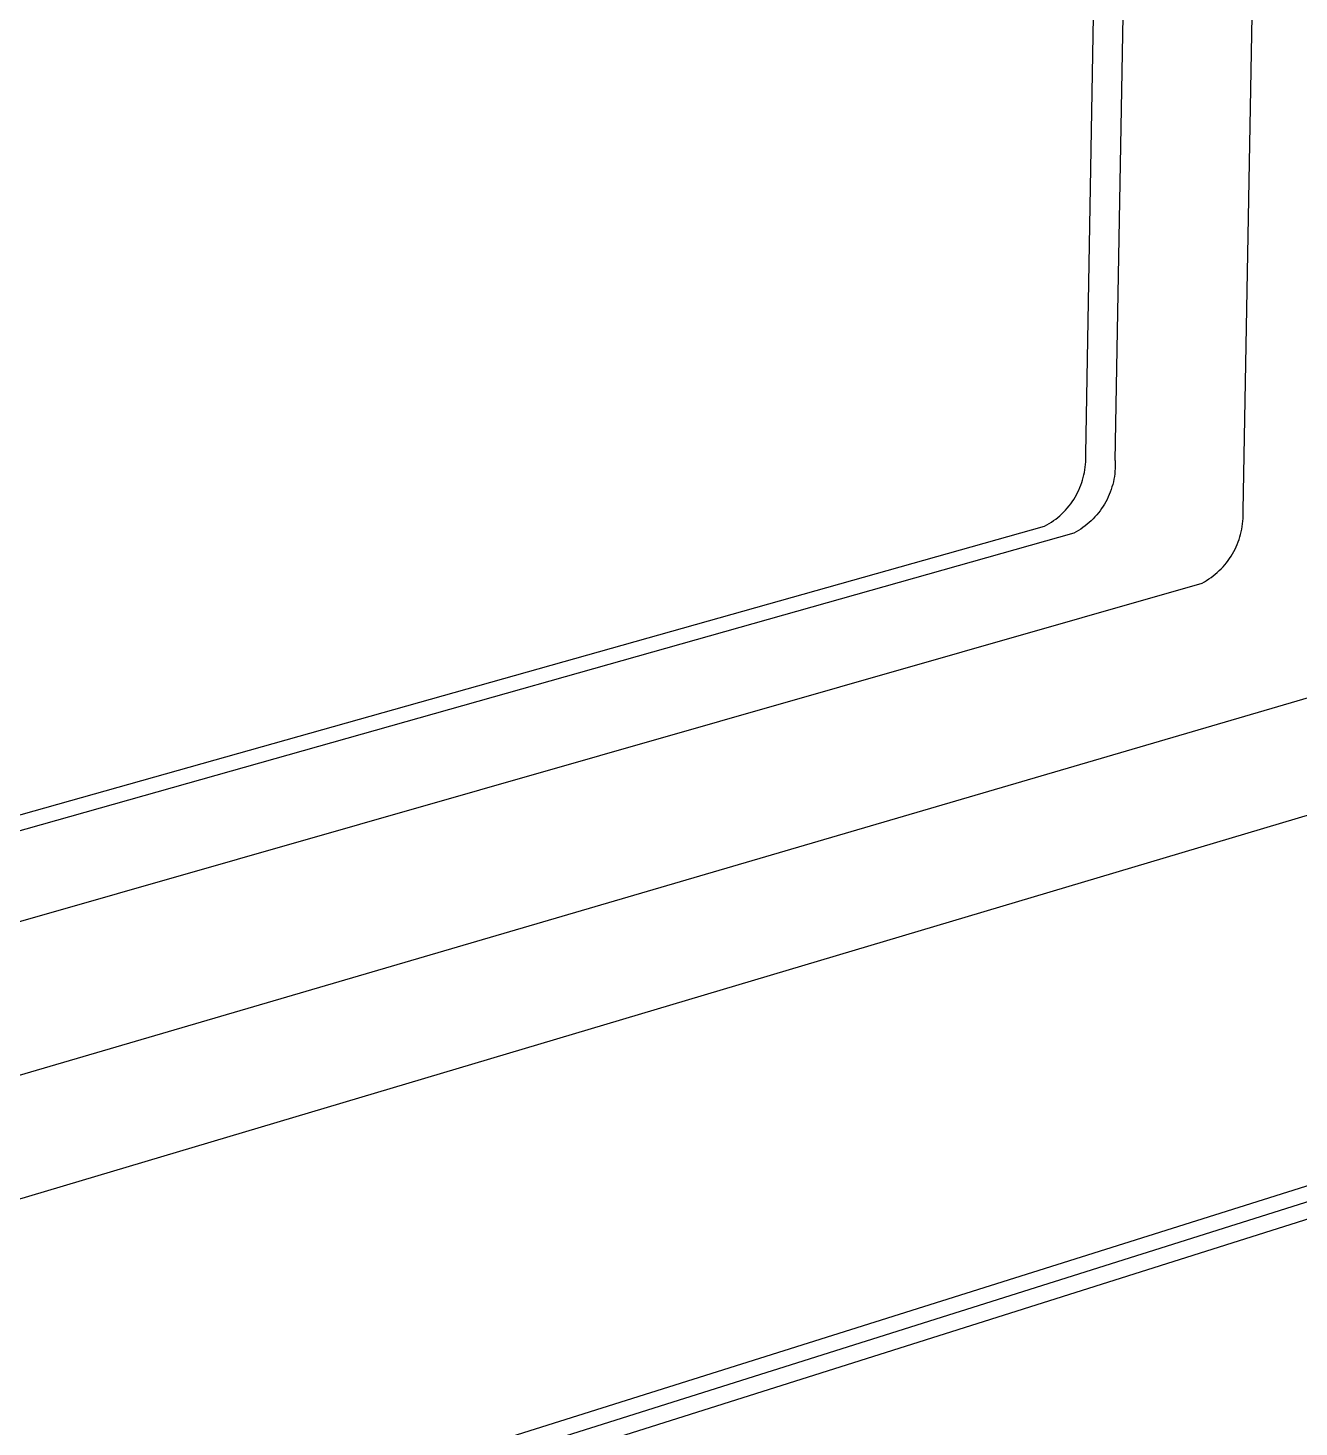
# Model space of a CAD drawing. Header units: millimetres. Extents: x -573 to 3430, y 0 to 3769.
# Drawn here: x 1614.47 to 1646.4, y 269.02 to 304.16 of the extents above; entities that cross this region are included whole.
import ezdxf

# ---------------------------------------------------------------- set-up
doc = ezdxf.new("R2010")
doc.units = ezdxf.units.MM
doc.layers.add('01 Basic thick', color=7, linetype='Continuous', lineweight=35)

msp = doc.modelspace()

# ---------------------------------------------------------------- linework, layer by layer
at = {"layer": '01 Basic thick', "lineweight": -3}
for p, q in [((1839.818, 335.619), (1560.049, 247.367)), ((1840.007, 335.393), (1560.294, 246.942)), ((1834.781, 334.295), (1573.54, 252.074)), ((1644.991, 292.038), (1645.718, 330.809)), ((1641.04, 293.466), (1641.672, 329.158)), ((1641.778, 293.295), (1642.417, 329.025)), ((1641.043, 293.399), (1641.04, 293.466)), ((1641.02, 293.064), (1641.029, 293.131)), ((1641.029, 293.131), (1641.036, 293.198)), ((1641.036, 293.198), (1641.041, 293.265)), ((1641.041, 293.265), (1641.043, 293.332)), ((1641.043, 293.332), (1641.043, 293.399)), ((1641.778, 293.295), (1641.781, 293.228)), ((1641.781, 293.161), (1641.779, 293.094)), ((1641.781, 293.228), (1641.781, 293.161)), ((1640.941, 292.739), (1640.961, 292.803)), ((1640.961, 292.803), (1640.979, 292.867)), ((1640.979, 292.867), (1640.995, 292.933)), ((1640.995, 292.933), (1641.009, 292.998)), ((1641.009, 292.998), (1641.02, 293.064)), ((1641.734, 292.762), (1641.718, 292.696)), ((1641.747, 292.827), (1641.734, 292.762)), ((1641.759, 292.893), (1641.747, 292.827)), ((1641.768, 292.96), (1641.759, 292.893)), ((1641.774, 293.027), (1641.768, 292.96)), ((1641.779, 293.094), (1641.774, 293.027)), ((1640.773, 292.374), (1640.806, 292.432)), ((1640.806, 292.432), (1640.837, 292.492)), ((1640.837, 292.492), (1640.866, 292.552)), ((1640.866, 292.552), (1640.893, 292.614)), ((1640.893, 292.614), (1640.918, 292.676)), ((1640.918, 292.676), (1640.941, 292.739)), ((1641.632, 292.442), (1641.605, 292.38)), ((1641.657, 292.504), (1641.632, 292.442)), ((1641.68, 292.568), (1641.657, 292.504)), ((1641.7, 292.632), (1641.68, 292.568)), ((1641.718, 292.696), (1641.7, 292.632)), ((1640.534, 292.051), (1640.578, 292.102)), ((1640.578, 292.102), (1640.621, 292.153)), ((1640.621, 292.153), (1640.662, 292.206)), ((1640.662, 292.206), (1640.701, 292.261)), ((1640.701, 292.261), (1640.738, 292.317)), ((1640.738, 292.317), (1640.773, 292.374)), ((1641.44, 292.089), (1641.4, 292.034)), ((1641.477, 292.145), (1641.44, 292.089)), ((1641.512, 292.202), (1641.477, 292.145)), ((1641.545, 292.26), (1641.512, 292.202)), ((1641.576, 292.32), (1641.545, 292.26)), ((1641.605, 292.38), (1641.576, 292.32)), ((1640.063, 291.677), (1640.121, 291.711)), ((1640.121, 291.711), (1640.177, 291.747)), ((1640.177, 291.747), (1640.233, 291.785)), ((1640.233, 291.785), (1640.287, 291.825)), ((1640.287, 291.825), (1640.339, 291.867)), ((1640.339, 291.867), (1640.39, 291.91)), ((1640.39, 291.91), (1640.44, 291.956)), ((1640.44, 291.956), (1640.487, 292.003)), ((1640.487, 292.003), (1640.534, 292.051)), ((1641.128, 291.738), (1641.077, 291.694)), ((1641.178, 291.783), (1641.128, 291.738)), ((1641.226, 291.83), (1641.178, 291.783)), ((1641.272, 291.879), (1641.226, 291.83)), ((1641.317, 291.929), (1641.272, 291.879)), ((1641.359, 291.981), (1641.317, 291.929)), ((1641.4, 292.034), (1641.359, 291.981)), ((1644.971, 291.638), (1644.98, 291.704)), ((1644.98, 291.704), (1644.987, 291.771)), ((1644.987, 291.771), (1644.991, 291.837)), ((1644.993, 291.971), (1644.991, 292.038)), ((1644.991, 291.837), (1644.993, 291.904)), ((1644.993, 291.904), (1644.993, 291.971)), ((1599.979, 280.363), (1640.004, 291.645)), ((1640.742, 291.472), (1600.723, 280.165)), ((1640.004, 291.645), (1640.063, 291.677)), ((1640.801, 291.504), (1640.742, 291.472)), ((1640.859, 291.539), (1640.801, 291.504)), ((1640.915, 291.575), (1640.859, 291.539)), ((1640.971, 291.613), (1640.915, 291.575)), ((1641.025, 291.653), (1640.971, 291.613)), ((1641.077, 291.694), (1641.025, 291.653)), ((1644.893, 291.313), (1644.913, 291.377)), ((1644.913, 291.377), (1644.931, 291.441)), ((1644.931, 291.441), (1644.947, 291.506)), ((1644.947, 291.506), (1644.96, 291.572)), ((1644.96, 291.572), (1644.971, 291.638)), ((1644.726, 290.948), (1644.759, 291.006)), ((1644.759, 291.006), (1644.79, 291.066)), ((1644.79, 291.066), (1644.819, 291.126)), ((1644.819, 291.126), (1644.846, 291.187)), ((1644.846, 291.187), (1644.87, 291.25)), ((1644.87, 291.25), (1644.893, 291.313)), ((1644.488, 290.625), (1644.532, 290.675)), ((1644.532, 290.675), (1644.575, 290.727)), ((1644.575, 290.727), (1644.616, 290.78)), ((1644.616, 290.78), (1644.654, 290.835)), ((1644.654, 290.835), (1644.691, 290.891)), ((1644.691, 290.891), (1644.726, 290.948)), ((1644.077, 290.284), (1644.134, 290.32)), ((1644.134, 290.32), (1644.189, 290.358)), ((1644.189, 290.358), (1644.242, 290.399)), ((1644.242, 290.399), (1644.295, 290.44)), ((1644.295, 290.44), (1644.345, 290.484)), ((1644.345, 290.484), (1644.395, 290.529)), ((1644.395, 290.529), (1644.442, 290.577)), ((1644.442, 290.577), (1644.488, 290.625)), ((1656.379, 290.189), (1584.381, 269.102)), ((1599.633, 277.523), (1643.961, 290.218)), ((1643.961, 290.218), (1644.02, 290.25)), ((1644.02, 290.25), (1644.077, 290.284)), ((1583.728, 265.642), (1653.498, 286.442))]:
    msp.add_line(p, q, dxfattribs=at)

doc.saveas('drawing.dxf')
